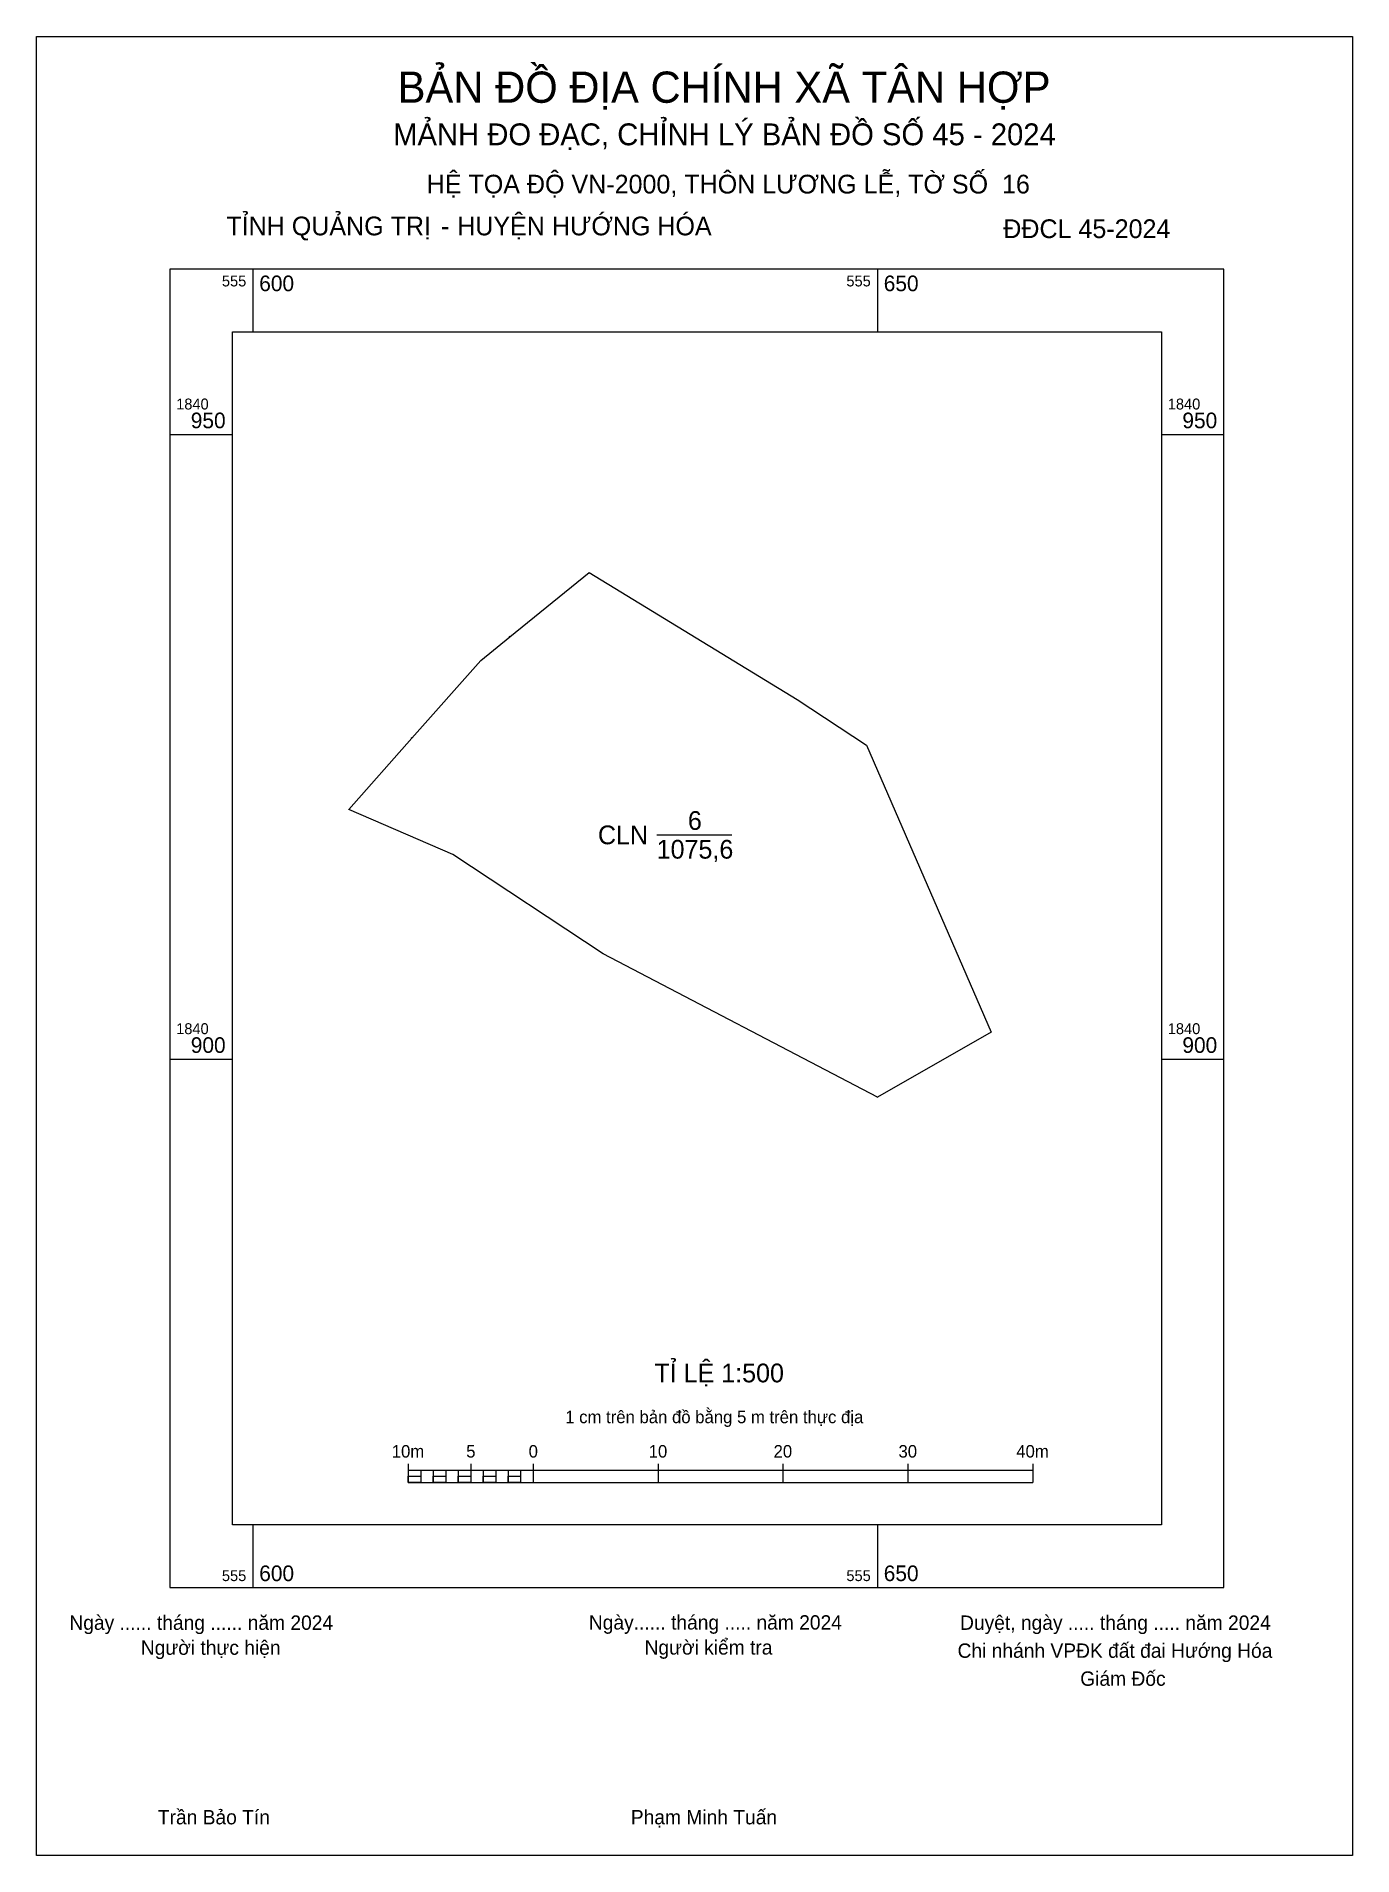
# Model space of a CAD drawing. Extents: x 555583 to 555688, y 1840836 to 1840982.
import ezdxf

# ---------------------------------------------------------------- set-up
doc = ezdxf.new("R2010")
doc.units = 0
for name, color, linetype in [('Level 1', 7, 'Continuous'), ('Level 10', 7, 'Continuous'), ('Level 13', 7, 'Continuous'), ('Level 2', 7, 'Continuous'), ('Level 27', 7, 'Continuous'), ('Level 6', 7, 'Continuous'), ('Level 62', 7, 'Continuous'), ('Level 63', 7, 'Continuous')]:
    doc.layers.add(name, color=color, linetype=linetype)

msp = doc.modelspace()

# ---------------------------------------------------------------- linework, layer by layer
at = {"layer": 'Level 1'}
for p, q in [((555582.66, 1840981.86), (555582.66, 1840981.86)), ((555688.04, 1840836.25), (555688.04, 1840836.25))]:
    msp.add_line(p, q, dxfattribs=at)
at = {"layer": 'Level 10'}
msp.add_line((555632.32, 1840917.95), (555638.33, 1840917.95), dxfattribs=at)
msp.add_lwpolyline([(555626.92, 1840938.94), (555643.58, 1840928.78), (555649.12, 1840925.13), (555659.11, 1840902.17), (555649.99, 1840896.96), (555628.04, 1840908.43), (555616, 1840916.39), (555607.68, 1840919.99), (555612.73, 1840925.7), (555618.23, 1840931.92), (555620.56, 1840933.81)], close=True, dxfattribs=at)
at = {"layer": 'Level 2'}
msp.add_lwpolyline([(555582.66, 1840981.86), (555688.04, 1840981.86), (555688.04, 1840836.25), (555582.66, 1840836.25)], close=True, dxfattribs=at)
at = {"layer": 'Level 27'}
for p, q in [((555620.56, 1840933.81), (555620.52, 1840933.84)), ((555612.73, 1840925.7), (555612.7, 1840925.74)), ((555607.68, 1840919.99), (555607.64, 1840920.01)), ((555649.99, 1840896.96), (555649.98, 1840896.91))]:
    msp.add_line(p, q, dxfattribs=at)
at = {"layer": 'Level 62'}
msp.add_lwpolyline([(555598.35, 1840958.22), (555672.74, 1840958.22), (555672.74, 1840862.72), (555598.35, 1840862.72)], close=True, dxfattribs=at)
at = {"layer": 'Level 63'}
for p, q in [((555582.66, 1840979.36), (555582.66, 1840981.86)), ((555582.66, 1840981.86), (555585.16, 1840981.86)), ((555582.66, 1840979.36), (555582.66, 1840981.86)), ((555582.66, 1840981.86), (555585.16, 1840981.86)), ((555685.54, 1840981.86), (555688.04, 1840981.86)), ((555685.54, 1840981.86), (555688.04, 1840981.86)), ((555688.04, 1840981.86), (555688.04, 1840979.36)), ((555688.04, 1840981.86), (555688.04, 1840979.36)), ((555582.66, 1840979.36), (555582.66, 1840979.36)), ((555582.66, 1840979.36), (555582.66, 1840979.36)), ((555600, 1840963.22), (555600, 1840958.22)), ((555650, 1840963.22), (555650, 1840958.22)), ((555593.35, 1840950), (555598.35, 1840950)), ((555672.74, 1840950), (555677.74, 1840950)), ((555593.35, 1840900), (555598.35, 1840900)), ((555672.74, 1840900), (555677.74, 1840900)), ((555612.43, 1840867.61), (555612.43, 1840866.11)), ((555612.43, 1840867.11), (555662.43, 1840867.11)), ((555613.43, 1840867.11), (555613.43, 1840866.11)), ((555614.43, 1840867.11), (555614.43, 1840866.11)), ((555615.43, 1840867.11), (555615.43, 1840866.11)), ((555616.43, 1840867.11), (555616.43, 1840866.11)), ((555617.43, 1840867.61), (555617.43, 1840866.11)), ((555617.43, 1840867.11), (555617.43, 1840866.11)), ((555618.43, 1840867.11), (555618.43, 1840866.11)), ((555619.43, 1840867.11), (555619.43, 1840866.11)), ((555620.43, 1840867.11), (555620.43, 1840866.11)), ((555621.43, 1840867.11), (555621.43, 1840866.11)), ((555622.43, 1840867.61), (555622.43, 1840866.11)), ((555622.43, 1840867.11), (555622.43, 1840866.11)), ((555632.43, 1840867.61), (555632.43, 1840866.11)), ((555642.43, 1840867.61), (555642.43, 1840866.11)), ((555652.43, 1840867.61), (555652.43, 1840866.11)), ((555662.43, 1840867.61), (555662.43, 1840866.11)), ((555612.43, 1840866.11), (555662.43, 1840866.11)), ((555600, 1840862.72), (555600, 1840857.72)), ((555650, 1840862.72), (555650, 1840857.72)), ((555582.66, 1840836.25), (555582.66, 1840838.75)), ((555582.66, 1840836.25), (555582.66, 1840838.75)), ((555688.04, 1840838.75), (555688.04, 1840836.25)), ((555688.04, 1840838.75), (555688.04, 1840836.25)), ((555585.16, 1840836.25), (555582.66, 1840836.25)), ((555585.16, 1840836.25), (555582.66, 1840836.25)), ((555688.04, 1840836.25), (555685.54, 1840836.25)), ((555688.04, 1840836.25), (555685.54, 1840836.25))]:
    msp.add_line(p, q, dxfattribs=at)
for points in [[(555593.35, 1840963.22), (555593.35, 1840857.72), (555677.74, 1840857.72), (555677.74, 1840963.22)], [(555612.43, 1840866.61), (555613.43, 1840866.61), (555613.43, 1840866.11), (555612.43, 1840866.11)], [(555612.43, 1840866.61), (555613.43, 1840866.61), (555613.43, 1840866.11), (555612.43, 1840866.11)], [(555614.43, 1840866.61), (555615.43, 1840866.61), (555615.43, 1840866.11), (555614.43, 1840866.11)], [(555616.43, 1840866.61), (555617.43, 1840866.61), (555617.43, 1840866.11), (555616.43, 1840866.11)], [(555618.43, 1840866.61), (555619.43, 1840866.61), (555619.43, 1840866.11), (555618.43, 1840866.11)], [(555620.43, 1840866.61), (555621.43, 1840866.61), (555621.43, 1840866.11), (555620.43, 1840866.11)]]:
    msp.add_lwpolyline(points, close=True, dxfattribs=at)

# ---------------------------------------------------------------- texts
at = {"layer": 'Level 13'}
for s, p in [('6', (555634.82, 1840918.35)), ('CLN', (555627.62, 1840917.2)), ('1075,6', (555632.32, 1840916.05))]:
    msp.add_text(s, height=1.5, dxfattribs=at).set_placement(p)
at = {"layer": 'Level 6'}
for s, p in [('HỆ TỌA ÐỘ VN-2000, THÔN LƯƠNG LỄ, TỜ SỐ  16', (555613.91, 1840969.29)), ('TỈ LỆ 1:500', (555632.14, 1840874.13))]:
    msp.add_text(s, height=1.5, dxfattribs=at).set_placement(p)
at = {"layer": 'Level 63'}
for s, height, p in [('BẢN ĐỒ ĐỊA CHÍNH XÃ TÂN HỢP', 2.5, (555611.58, 1840976.55)), ('MẢNH ĐO ĐẠC, CHỈNH LÝ BẢN ĐỒ SỐ 45 - 2024', 1.75, (555611.22, 1840973.15)), ('TỈNH QUẢNG TRỊ', 1.5, (555597.87, 1840965.94)), (' HUYỆN HƯỚNG HÓA', 1.5, (555615.79, 1840965.94)), ('ĐĐCL 45-2024', 1.5, (555660.07, 1840965.72)), ('-', 1.5, (555615.05, 1840965.94)), ('555', 0.875, (555597.51, 1840961.85)), ('600', 1.25, (555600.5, 1840961.47)), ('555', 0.875, (555647.51, 1840961.85)), ('650', 1.25, (555650.5, 1840961.47)), ('1840', 0.875, (555593.85, 1840952)), ('1840', 0.875, (555673.24, 1840952)), ('950', 1.25, (555595.02, 1840950.5)), ('950', 1.25, (555674.41, 1840950.5)), ('1840', 0.875, (555593.85, 1840902)), ('900', 1.25, (555595.02, 1840900.5)), ('1840', 0.875, (555673.24, 1840902)), ('900', 1.25, (555674.41, 1840900.5)), ('1 cm trên bản đồ bằng 5 m trên thực địa', 1, (555625, 1840870.86)), ('10m', 1, (555611.11, 1840868.11)), ('5', 1, (555617.07, 1840868.11)), ('0', 1, (555622.07, 1840868.11)), ('10', 1, (555631.68, 1840868.11)), ('20', 1, (555641.68, 1840868.11)), ('30', 1, (555651.68, 1840868.11)), ('40m', 1, (555661.11, 1840868.11)), ('600', 1.25, (555600.5, 1840858.22)), ('650', 1.25, (555650.5, 1840858.22)), ('555', 0.875, (555597.51, 1840858.22)), ('555', 0.875, (555647.51, 1840858.22)), ('Ngày ...... tháng ...... năm 2024', 1.15, (555585.3, 1840854.32)), ('Ngày...... tháng ..... năm 2024', 1.15, (555626.89, 1840854.34)), ('Duyệt, ngày ..... tháng ..... năm 2024', 1.15, (555656.61, 1840854.32)), ('Người thực hiện', 1.15, (555591.02, 1840852.32)), ('Người kiểm tra', 1.15, (555631.35, 1840852.34)), ('Chi nhánh VPĐK đất đai Hướng Hóa', 1.15, (555656.41, 1840852.08)), ('Giám Đốc', 1.15, (555666.23, 1840849.84)), ('Trần Bảo Tín', 1.15, (555592.38, 1840838.75)), ('Phạm Minh Tuấn', 1.15, (555630.25, 1840838.75))]:
    msp.add_text(s, height=height, dxfattribs=at).set_placement(p)

doc.saveas('drawing.dxf')
